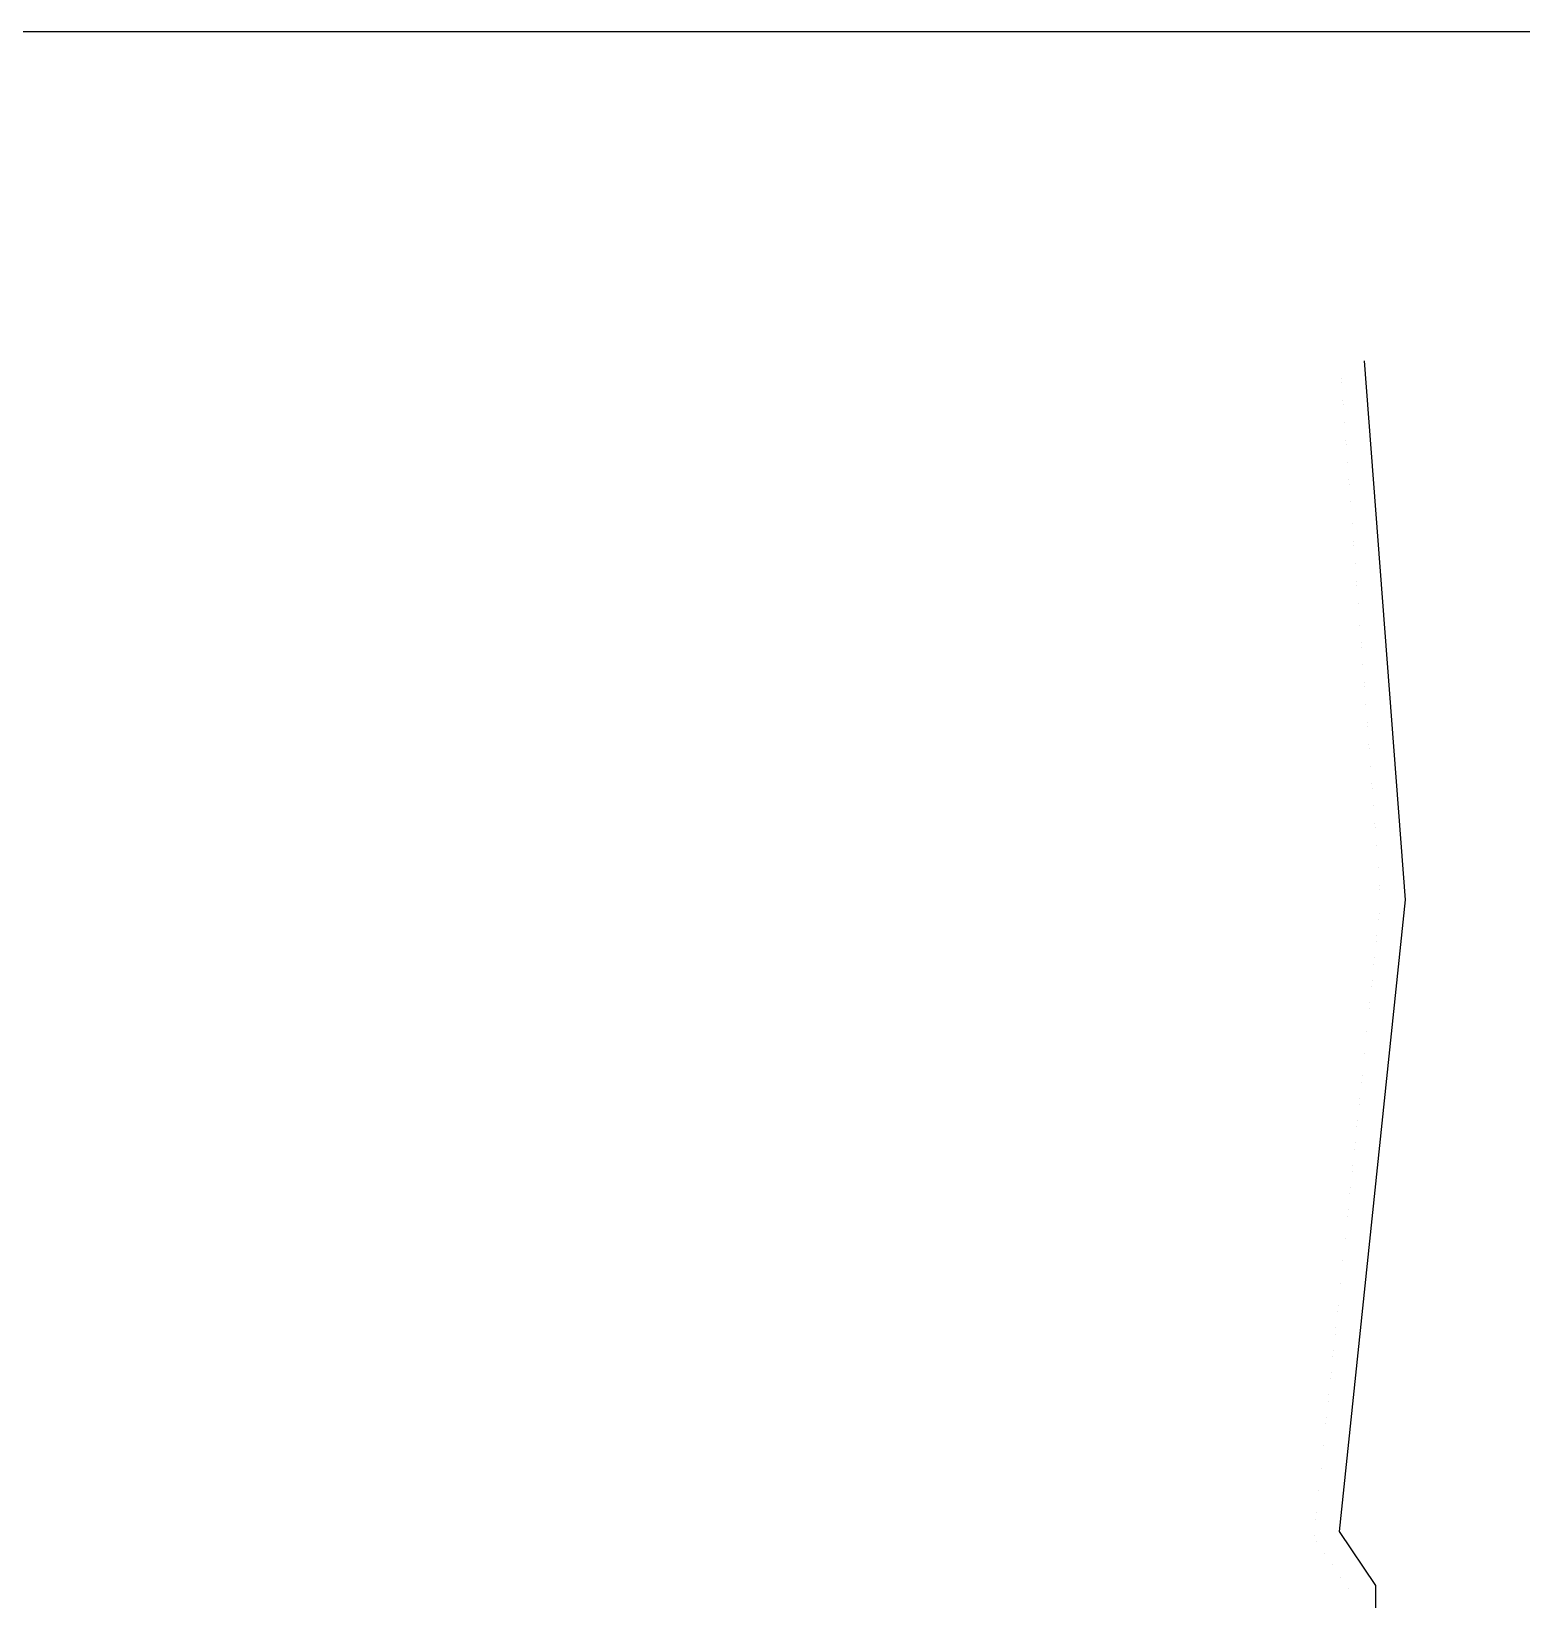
# Model space of a CAD drawing. Extents: x 833816 to 4746262, y -3629782 to -1973088.
# Drawn here: x 2220722 to 2404372, y -2166298 to -1973088 of the extents above; entities that cross this region are included whole.
import ezdxf

# ---------------------------------------------------------------- set-up
doc = ezdxf.new("R2010")
doc.units = 0
doc.header["$LTSCALE"] = 1000
doc.header["$MEASUREMENT"] = 0
doc.layers.add('L-TEXT文字标注', color=7, linetype='Continuous')
doc.layers.add('栏杆分布', color=7, linetype='Continuous')

# ---------------------------------------------------------------- blocks, each defined once
blk = doc.blocks.new('外轮廓')
at = {"layer": 'L-TEXT文字标注', "color": 1}
blk.add_lwpolyline([(1662.9, 308766.5), (6687.4, 242371.2), (-1446.6, 164555.1), (3057.7, 157894.1), (3045.9, 135086.6), (6543.2, 129873.8), (6533.9, 111792.6), (-1191, 104375.6), (-1191, 104375.6), (-1192.7, 66404.5), (-12323.2, 39677.4), (-10239.7, 18092.3), (-19214.4, 11795.4), (-13000.2, 3000), (0, 3000), (0, 0), (-14068.3, 0), (-22156.1, -5705.7)], dxfattribs=at)
at = {"layer": '栏杆分布', "color": 1, "linetype": 'Continuous', "const_width": 1}
blk.add_lwpolyline([(-1322.1, 308455.9), (3675.5, 242414.3), (-4544, 163779.9), (57.2, 156975.7), (32.8, 109727.3), (-4191, 105751.6), (-4192.7, 67004.3), (-15386.4, 40125.3), (-13394, 19543.9), (-31151.6, 7045.6)], dxfattribs=at)

msp = doc.modelspace()

# ---------------------------------------------------------------- linework, layer by layer
msp.add_lwpolyline([(1669774, -1973087.8), (4746262.2, -1973087.8), (4746262.2, -3629782), (1669774, -3629782)], close=True)

# ---------------------------------------------------------------- block references
at = {"layer": 'L-TEXT文字标注'}
msp.add_blockref('外轮廓', (2383314.1, -2322460.3), dxfattribs=at)

doc.saveas('drawing.dxf')
